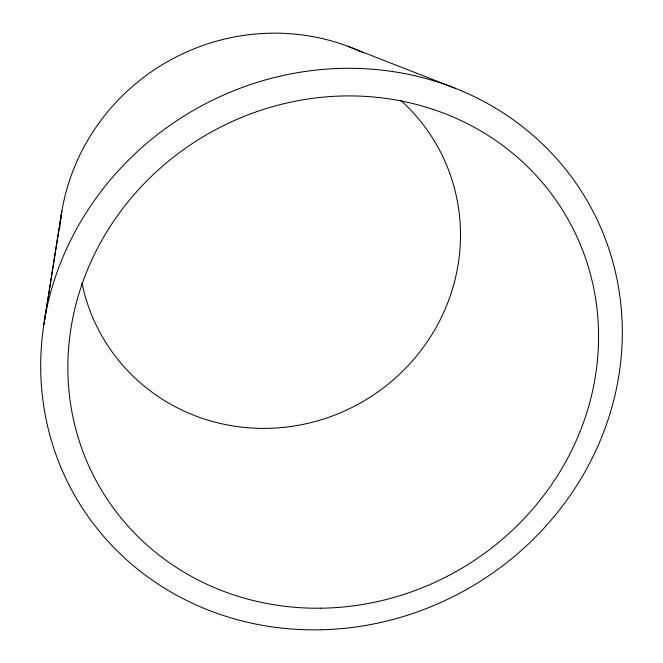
<?xml version="1.0" encoding="UTF-8"?>
<svg xmlns="http://www.w3.org/2000/svg" width="663" height="663" viewBox="0 0 663 663"><rect width="100%" height="100%" fill="white"/><g stroke="black" fill="none" stroke-linecap="round" stroke-linejoin="round"><path stroke-width="0.99" d="M43.833 324.63L61.361 214.373M44.57 320.03L61.899 211.049M347.918 46.327L454.652 88.055M59.778 227.674A211.149 204.047 -29.8 0 1 60.01 225.171M60.176 223.514A211.149 204.047 -29.8 0 1 363.365 52.833M400.933 100.519A192.742 186.212 -29.8 0 1 361.716 402.234A192.742 186.212 -29.8 0 1 81.905 282.803M320.61 608.203A269.75 251.542 -29.8 0 0 569.069 221.169A269.75 251.542 -29.8 0 0 109.959 226.829A269.75 251.542 -29.8 0 0 320.61 608.203M321.422 629.767A295.582 275.75 -29.8 0 0 588.238 202.596A295.582 275.75 -29.8 0 0 84.847 214.853A295.582 275.75 -29.8 0 0 321.422 629.767"/></g></svg>
